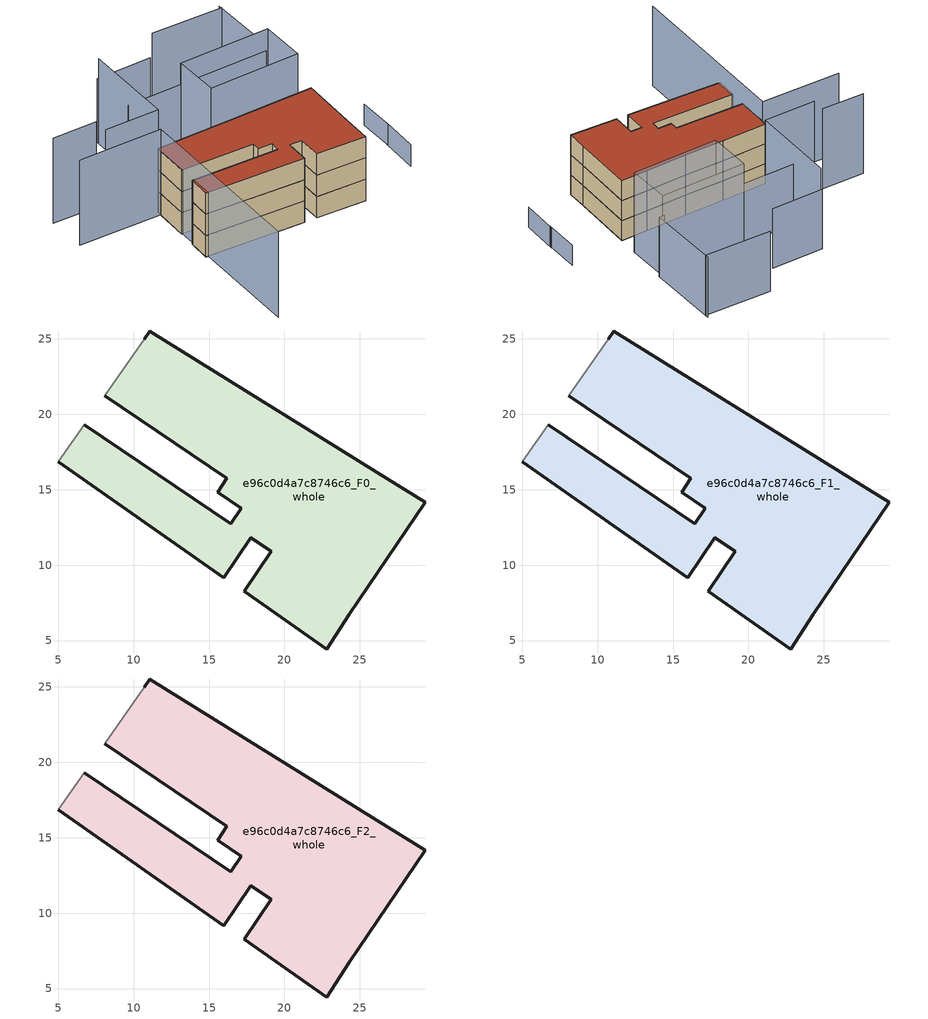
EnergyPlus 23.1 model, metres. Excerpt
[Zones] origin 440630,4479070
e96c0d4a7c8746c6_F0_whole
 floor ground (EU_floor_Construction): 24.29,6.75 29.34,14.17 26.13,16.16 21.22,19.19 16.42,22.21 11.08,25.52 10.69,24.97 8.09,21.24 16.16,15.76 15.57,14.84 17.15,13.79 16.45,12.76 6.74,19.31 5,16.84 15.98,9.18 17.76,11.83 19.11,10.93 17.33,8.26 22.79,4.44 z0
 wall outside (EU_wall_Construction): 6.74,19.31 16.45,12.76 17.15,13.79 15.57,14.84 16.16,15.76 8.09,21.24 / 10.69,24.97 11.08,25.52 16.42,22.21 21.22,19.19 26.13,16.16 29.34,14.17 24.29,6.75 22.79,4.44 17.33,8.26 19.11,10.93 17.76,11.83 15.98,9.18 5,16.84 z0:3
 wall adiabatic (EU_wall_Construction): 5,16.84 6.74,19.31 / 8.09,21.24 10.69,24.97 z0:3
e96c0d4a7c8746c6_F1_whole
 floor to e96c0d4a7c8746c6_F0_whole (EU_floor_Construction): 24.29,6.75 29.34,14.17 26.13,16.16 21.22,19.19 16.42,22.21 11.08,25.52 10.69,24.97 8.08,21.24 16.16,15.76 15.57,14.84 17.15,13.79 16.45,12.76 6.74,19.31 5,16.84 15.98,9.18 17.76,11.83 19.11,10.93 17.33,8.26 22.79,4.44 z3
 wall outside (EU_wall_Construction): 6.74,19.31 16.45,12.76 17.15,13.79 15.57,14.84 16.16,15.76 8.09,21.24 / 10.69,24.97 11.08,25.52 16.42,22.21 21.22,19.19 26.13,16.16 29.34,14.17 24.29,6.75 22.79,4.44 17.33,8.26 19.11,10.93 17.76,11.83 15.98,9.18 5,16.84 z3:6
 wall adiabatic (EU_wall_Construction): 5,16.84 6.74,19.31 / 8.09,21.24 10.69,24.97 z3:6
e96c0d4a7c8746c6_F2_whole
 floor to e96c0d4a7c8746c6_F1_whole (EU_floor_Construction): 24.29,6.75 29.34,14.17 26.13,16.16 21.22,19.19 16.42,22.21 11.08,25.52 10.69,24.97 8.08,21.24 16.16,15.76 15.57,14.84 17.15,13.79 16.45,12.76 6.74,19.31 5,16.84 15.98,9.18 17.76,11.83 19.11,10.93 17.33,8.26 22.79,4.44 z6
 wall outside (EU_wall_Construction): 6.74,19.31 16.45,12.76 17.15,13.79 15.57,14.84 16.16,15.76 8.09,21.24 / 10.69,24.97 11.08,25.52 16.42,22.21 21.22,19.19 26.13,16.16 29.34,14.17 24.29,6.75 22.79,4.44 17.33,8.26 19.11,10.93 17.76,11.83 15.98,9.18 5,16.84 z6:9
 wall adiabatic (EU_wall_Construction): 5,16.84 6.74,19.31 / 8.09,21.24 10.69,24.97 z6:9
 roof outside (EU_roof_Construction): 26.13,16.16 29.34,14.17 24.29,6.75 22.79,4.44 17.33,8.26 19.11,10.93 17.76,11.83 15.98,9.18 5,16.84 6.74,19.31 16.45,12.76 17.15,13.79 15.57,14.84 16.16,15.76 8.09,21.24 10.69,24.97 11.08,25.52 16.42,22.21 21.22,19.19 z9
shading: 31.26,2.48 34.18,6.8 / 34.01,6.54 36.62,10.64 z0:3; 1.35,31.15 10.73,25.03 / 10.73,25.03 -2.76,4.36 / 9.18,32.43 4.19,35.69 / 21,37.27 14.25,26.87 / 14.25,26.87 8.14,30.83 / 23.94,28.22 34.28,21.79 / 34.28,21.79 31.05,16.59 / 31.05,16.59 20.71,23.01 / 20.71,23.01 23.94,28.22 z0:12; 40.21,30.45 34.67,21.54 / 34.67,21.54 17.63,32.12 / 39.96,30.06 32.06,35.33 / 27.44,33.6 21.15,37.53 z0:9
[Building]
EU S2 Campaign: North Axis=0; Terrain=City; Solar Distribution=FullExterior
[Site:Location]
Madrid: Latitude=40.5; Longitude=-3.5; Time Zone=1; Elevation=609
[SizingPeriod:WeatherFileDays]
AnnualSizingPeriod: Begin Month=1; Begin Day of Month=1; End Month=12; End Day of Month=31; Day of Week for Start Day=Monday; Use Weather File Daylight Saving Period=No; Use Weather File Rain and Snow Indicators=No
[MATERIAL]
EU_InternalMass_Material: Roughness=MediumRough; Thickness=0.1; Conductivity=1; Density=1800; Specific Heat=900; Thermal Absorptance=0.9; Solar Absorptance=0.7; Visible Absorptance=0.7
[MATERIAL:NOMASS] Roughness=MediumRough; Thermal Absorptance=0.9; Solar Absorptance=0.7; Visible Absorptance=0.7
Name | Thermal Resistance
EU_wall_NoMass | 0.419739
EU_roof_NoMass | 0.352165
EU_floor_NoMass | 0.608284
[CONSTRUCTION]
EU_wall_Construction: EU_wall_NoMass
EU_roof_Construction: EU_roof_NoMass
EU_floor_Construction: EU_floor_NoMass
EU_InternalMass_Construction: EU_InternalMass_Material
[ZONE] Type=1; Multiplier=1; Ceiling Height=autocalculate; Volume=630.149; Floor Area=autocalculate; Part of Total Floor Area=Yes
e96c0d4a7c8746c6_F0_whole; e96c0d4a7c8746c6_F1_whole; e96c0d4a7c8746c6_F2_whole
[INTERNALMASS] Construction=EU_InternalMass_Construction; Surface Area=210.057
Name | Zone or ZoneList
e96c0d4a7c8746c6_F0_whole_EU_InternalMass | e96c0d4a7c8746c6_F0_whole
e96c0d4a7c8746c6_F1_whole_EU_InternalMass | e96c0d4a7c8746c6_F1_whole
e96c0d4a7c8746c6_F2_whole_EU_InternalMass | e96c0d4a7c8746c6_F2_whole
[OTHEREQUIPMENT] Fuel Type=Electricity; Design Level Calculation Method=Watts/Area; Power per Zone Floor Area=1; Fraction Latent=0; Fraction Radiant=0; Fraction Lost=0; Carbon Dioxide Generation Rate=0; EndUse Subcategory=EU_Step8_InternalGains
Name | Zone or ZoneList or Space or SpaceList | Schedule
EU_Step8_InternalGain_e96c0d4a7c8746c6_F0_whole_f000 | e96c0d4a7c8746c6_F0_whole | EU_Step8_GainSchedule_e96c0d4a7c8746c6_F0_whole_f000
EU_Step8_InternalGain_e96c0d4a7c8746c6_F1_whole_f000 | e96c0d4a7c8746c6_F1_whole | EU_Step8_GainSchedule_e96c0d4a7c8746c6_F1_whole_f000
EU_Step8_InternalGain_e96c0d4a7c8746c6_F2_whole_f000 | e96c0d4a7c8746c6_F2_whole | EU_Step8_GainSchedule_e96c0d4a7c8746c6_F2_whole_f000
[ZONEVENTILATION:DESIGNFLOWRATE] Schedule=EU_AlwaysOn; Design Flow Rate Calculation Method=AirChanges/Hour; Air Changes per Hour=0.703302; Ventilation Type=Natural; Fan Pressure Rise=0; Fan Total Efficiency=1; Constant Term Coefficient=1; Temperature Term Coefficient=0; Velocity Term Coefficient=0; Velocity Squared Term Coefficient=0; Minimum Indoor Temperature=-100; Maximum Indoor Temperature=100; Delta Temperature=-100; Minimum Outdoor Temperature=-100; Maximum Outdoor Temperature=100; Maximum Wind Speed=40
Name | Zone or ZoneList or Space or SpaceList
EU_ConstantAir_e96c0d4a7c8746c6_F0_whole | e96c0d4a7c8746c6_F0_whole
EU_ConstantAir_e96c0d4a7c8746c6_F1_whole | e96c0d4a7c8746c6_F1_whole
EU_ConstantAir_e96c0d4a7c8746c6_F2_whole | e96c0d4a7c8746c6_F2_whole
[HVACTEMPLATE:THERMOSTAT] Constant Heating Setpoint=20; Constant Cooling Setpoint=50
EU_HeatOnly_e96c0d4a7c8746c6_F0_whole; EU_HeatOnly_e96c0d4a7c8746c6_F1_whole; EU_HeatOnly_e96c0d4a7c8746c6_F2_whole
[HVACTEMPLATE:ZONE:IDEALLOADSAIRSYSTEM] System Availability Schedule=EU_AlwaysOn; Maximum Heating Supply Air Temperature=50; Minimum Cooling Supply Air Temperature=13; Maximum Heating Supply Air Humidity Ratio=0.0156; Minimum Cooling Supply Air Humidity Ratio=0.0077; Heating Limit=NoLimit; Cooling Limit=NoLimit; Heating Availability Schedule=EU_AlwaysOn; Cooling Availability Schedule=EU_CoolingOff; Dehumidification Control Type=ConstantSensibleHeatRatio; Cooling Sensible Heat Ratio=0.7; Dehumidification Setpoint=60; Humidification Control Type=None; Humidification Setpoint=30; Outdoor Air Method=None; Outdoor Air Flow Rate per Person=0.00944; Outdoor Air Flow Rate per Zone Floor Area=0; Outdoor Air Flow Rate per Zone=0; Demand Controlled Ventilation Type=None; Outdoor Air Economizer Type=NoEconomizer; Heat Recovery Type=None; Sensible Heat Recovery Effectiveness=0.7; Latent Heat Recovery Effectiveness=0.65
Name | Template Thermostat
e96c0d4a7c8746c6_F0_whole | EU_HeatOnly_e96c0d4a7c8746c6_F0_whole
e96c0d4a7c8746c6_F1_whole | EU_HeatOnly_e96c0d4a7c8746c6_F1_whole
e96c0d4a7c8746c6_F2_whole | EU_HeatOnly_e96c0d4a7c8746c6_F2_whole
[SIZING:ZONE] Zone Cooling Design Supply Air Temperature Input Method=SupplyAirTemperature; Zone Cooling Design Supply Air Temperature=13; Zone Heating Design Supply Air Temperature Input Method=SupplyAirTemperature; Zone Heating Design Supply Air Temperature=50; Zone Cooling Design Supply Air Humidity Ratio=0.008; Zone Heating Design Supply Air Humidity Ratio=0.008; Cooling Design Air Flow Method=DesignDay; Cooling Design Air Flow Rate=0; Cooling Minimum Air Flow per Zone Floor Area=0.000762; Cooling Minimum Air Flow=0; Cooling Minimum Air Flow Fraction=0.2; Heating Design Air Flow Method=DesignDay; Heating Design Air Flow Rate=0; Heating Maximum Air Flow per Zone Floor Area=0.002032; Heating Maximum Air Flow=0.141576; Heating Maximum Air Flow Fraction=0.3; Account for Dedicated Outdoor Air System=No; Dedicated Outdoor Air System Control Strategy=NeutralSupplyAir; Dedicated Outdoor Air Low Setpoint Temperature for Design=autosize; Dedicated Outdoor Air High Setpoint Temperature for Design=autosize; Zone Load Sizing Method=Sensible Load Only No Latent Load; Zone Latent Cooling Design Supply Air Humidity Ratio Input Method=HumidityRatioDifference; Zone Cooling Design Supply Air Humidity Ratio Difference=0.005; Zone Latent Heating Design Supply Air Humidity Ratio Input Method=HumidityRatioDifference; Zone Humidification Design Supply Air Humidity Ratio Difference=0.005
e96c0d4a7c8746c6_F0_whole; e96c0d4a7c8746c6_F1_whole; e96c0d4a7c8746c6_F2_whole
[SCHEDULE:CONSTANT]
Name | Hourly Value
EU_AlwaysOn | 1
EU_CoolingOff | 0
[SCHEDULE:FILE] Column Number=1; Rows to Skip at Top=0; Number of Hours of Data=8760; Column Separator=Comma; Interpolate to Timestep=No; Minutes per Item=60; Adjust Schedule for Daylight Savings=Yes
Name | File
EU_Step8_GainSchedule_e96c0d4a7c8746c6_F0_whole_f000 | ../../schedules/e96c0d4a7c8746c6/e96c0d4a7c8746c6_F0_whole_f000_gain.csv
EU_Step8_GainSchedule_e96c0d4a7c8746c6_F1_whole_f000 | ../../schedules/e96c0d4a7c8746c6/e96c0d4a7c8746c6_F1_whole_f000_gain.csv
EU_Step8_GainSchedule_e96c0d4a7c8746c6_F2_whole_f000 | ../../schedules/e96c0d4a7c8746c6/e96c0d4a7c8746c6_F2_whole_f000_gain.csv
